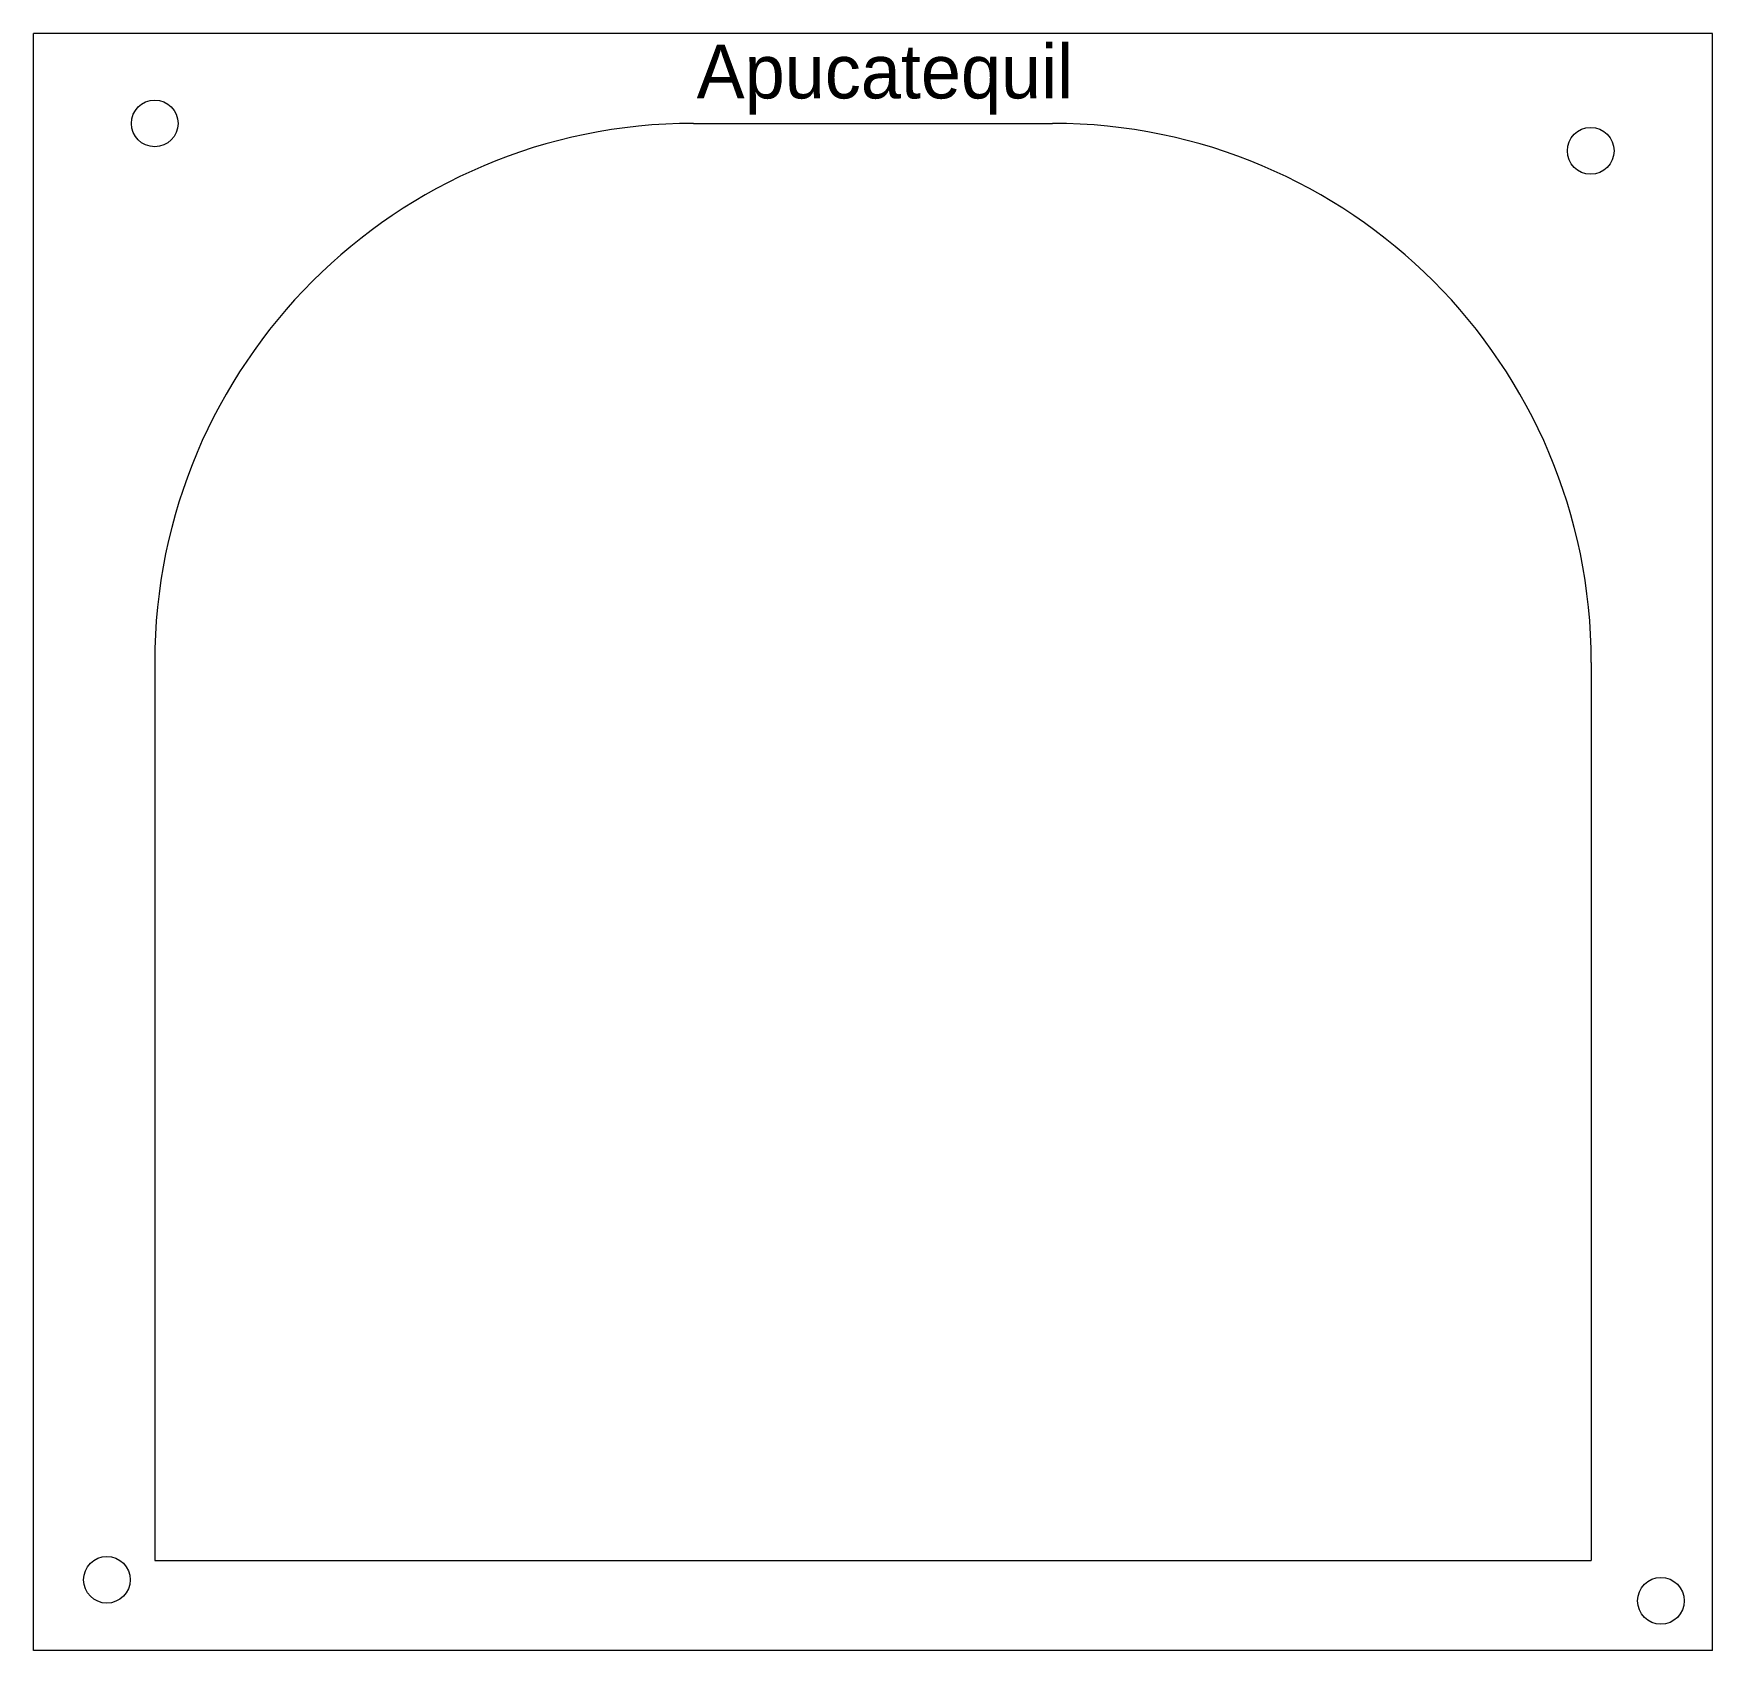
# Model space of a CAD drawing. Header units: inches. Extents: x -2.34 to 2.34, y -2.25 to 2.25.
import ezdxf

# ---------------------------------------------------------------- set-up
doc = ezdxf.new("R2010")
doc.units = ezdxf.units.IN
doc.header["$MEASUREMENT"] = 0

msp = doc.modelspace()

# ---------------------------------------------------------------- linework, layer by layer
at = {"color": 1, "linetype": 'Continuous', "lineweight": 5}
for p, q in [((2.3373, 2.25), (-2.3373, 2.25)), ((-2.3373, -2.25), (-2.3373, 2.25)), ((2.3373, -2.25), (2.3373, 2.25)), ((-0.5, 2), (0.5, 2)), ((-2, 0.5), (-2, -2)), ((2, 0.5), (2, -2)), ((-2, -2), (2, -2)), ((2.3373, -2.25), (-2.3373, -2.25))]:
    msp.add_line(p, q, dxfattribs=at)
for centre in [(-2, 2), (1.9983, 1.9237), (-2.1332, -2.0535), (2.1939, -2.112)]:
    msp.add_circle(centre, 0.065, dxfattribs=at)
for centre, start, end in [((-0.5, 0.5), 90, 180), ((0.5, 0.5), 0, 90)]:
    msp.add_arc(centre, 1.5, start, end, dxfattribs=at)

# ---------------------------------------------------------------- texts
at = {"color": 2, "lineweight": 5, "insert": (-0.4911, 2.2195), "char_height": 0.125, "width": 1.091346, "attachment_point": 1}
msp.add_mtext('{\\fEuclid|b0|i0|c0|p0;\\H1.2x;Apucatequil}', dxfattribs=at)

doc.saveas('drawing.dxf')
